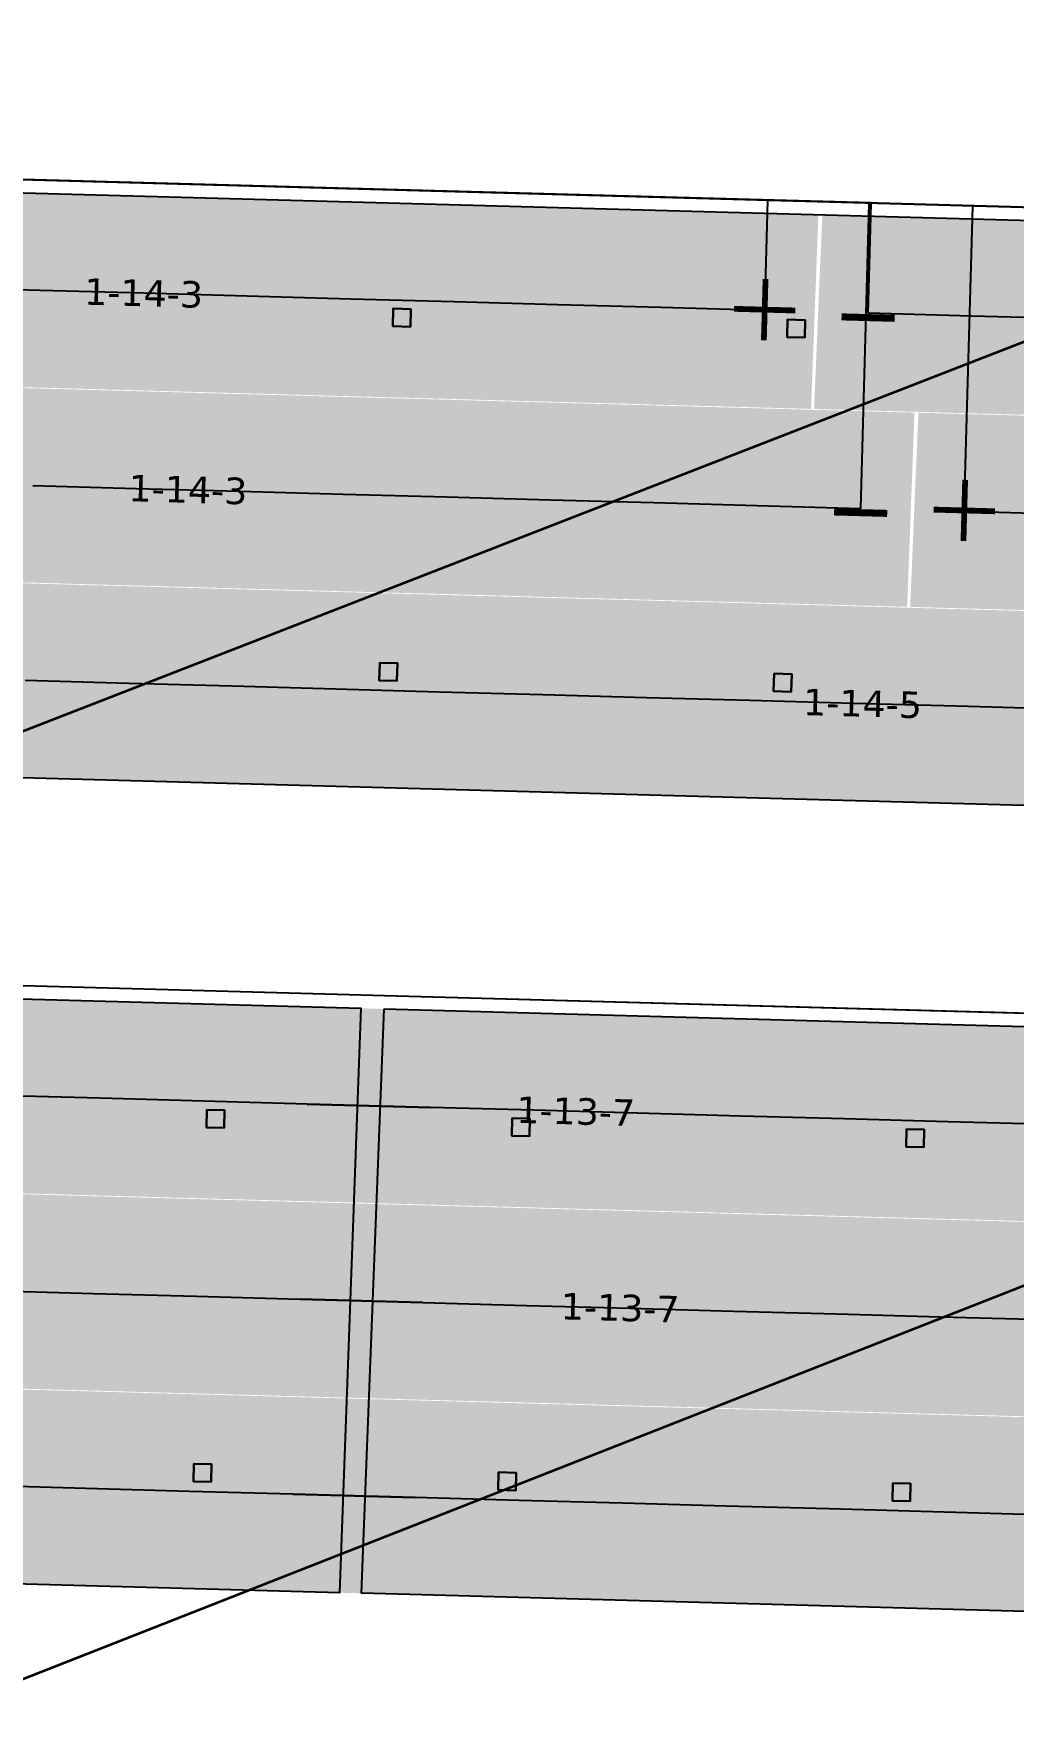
# Model space of a CAD drawing. Header units: metres. Extents: x 1477905 to 1478744, y 4202276 to 4202610.
# Drawn here: x 1478398.98 to 1478410.07, y 4202416.86 to 4202436.06 of the extents above; entities that cross this region are included whole.
import ezdxf

# ---------------------------------------------------------------- set-up
doc = ezdxf.new("R2010")
doc.units = ezdxf.units.M
doc.layers.add('Nouveau Terrain - CN - Courbes', color=22, linetype='Continuous', lineweight=0)
for name, color, linetype in [('PVcase DC Extensions', 170, 'Continuous'), ('PVcase Device Coloring', 7, 'Continuous'), ('PVcase Polarity Symbols', 7, 'Continuous'), ('PVcase Poles', 7, 'Continuous'), ('PVcase PV Modules (full frames)', 142, 'Continuous'), ('PVcase PV Modules (optimised)', 142, 'Continuous'), ('PVcase String Cables', 150, 'Continuous'), ('PVcase Stringing Numbers', 7, 'Continuous'), ('PVcase Strings', 92, 'Continuous')]:
    doc.layers.add(name, color=color, linetype=linetype)
doc.styles.get("Standard").update_dxf_attribs({"font": 'verdana.ttf'})
doc.styles.add('UBS-Style de texte', font='verdana.ttf')

# ---------------------------------------------------------------- blocks, each defined once
blk = doc.blocks.new('3P18@15DEG F FX ID1 PVBlock')
at = {"layer": 'PVcase PV Modules (optimised)', "color": 0}
blk.add_polyline3d([(0, 0, 1.773945735132677), (21.06698842950539, -0.5810537936249766, 1.773945735132684), (20.88445742833417, -7.198992669318528, 7.019385073192552e-15), (-0.1825310011712116, -6.617938875693552, 0)], close=True, dxfattribs=at)
blk = doc.blocks.new('3P18@15DEG F FX ID2 PVBlock')
at = {"layer": 'PVcase PV Modules (optimised)', "color": 0}
blk.add_polyline3d([(0, 0, 1.773945735132677), (21.06698842950539, -0.5810537936249747, 1.773945735132684), (20.88445742833418, -7.198992669318526, 7.019385073192552e-15), (-0.182531001171211, -6.617938875693552, 0)], close=True, dxfattribs=at)

msp = doc.modelspace()

# ---------------------------------------------------------------- hatches: boundary and pattern name
at = {"layer": 'PVcase Device Coloring', "true_color": 0x00ff40, "transparency": 33554582}
for points in [[(1478392.66974729, 4202434.431462942), (1478392.586167395, 4202432.232552364), (1478407.77889004, 4202431.81351814), (1478407.862469936, 4202434.012428718)], [(1478407.906592962, 4202434.01121175), (1478407.813534746, 4202431.812562597), (1478424.404282594, 4202431.354969095), (1478424.49734081, 4202433.553618249)], [(1478392.585800494, 4202432.222899552), (1478392.502220599, 4202430.023988975), (1478408.866610809, 4202429.5726387), (1478408.950190705, 4202431.771549277)], [(1478408.994313732, 4202431.770332309), (1478408.901255515, 4202429.571683156), (1478424.31081587, 4202429.146668278), (1478424.403874086, 4202431.345317431)], [(1478392.507021026, 4202430.014193641), (1478392.41396281, 4202427.815544488), (1478424.217349145, 4202426.938367459), (1478424.310407361, 4202429.137016612)]]:
    msp.add_hatch(color=100, dxfattribs=at).paths.add_polyline_path(points, flags=0)
at = {"layer": 'PVcase Device Coloring', "true_color": 0xb3ff80, "transparency": 33554582}
for points in [[(1478396.864888584, 4202425.187877475), (1478396.779912203, 4202422.989005414), (1478413.366704147, 4202422.531521022), (1478413.451680528, 4202424.730393084)], [(1478397.956031164, 4202422.946903657), (1478397.871054783, 4202420.748031596), (1478413.281354735, 4202420.322996319), (1478413.366331117, 4202422.521868381)], [(1478381.468725564, 4202421.190765344), (1478381.383749183, 4202418.991893282), (1478413.196005323, 4202418.114471615), (1478413.280981705, 4202420.313343677)]]:
    msp.add_hatch(color=71, dxfattribs=at).paths.add_polyline_path(points, flags=0)

# ---------------------------------------------------------------- linework, layer by layer
at = {"layer": 'Nouveau Terrain - CN - Courbes', "linetype": 'Continuous', "lineweight": 35}
for points in [[(1478335.787698883, 4202413.835795431, 72), (1478339.378703231, 4202414.281219653, 72), (1478344.267259569, 4202416.292585373, 72), (1478352.182320598, 4202419.870514831, 72), (1478354.271514721, 4202420.449429104, 72), (1478358.932510251, 4202419.865455401, 72), (1478365.670986464, 4202420.528554469, 72), (1478379.706885254, 4202422.117077467, 72), (1478383.736917019, 4202422.843507892, 72), (1478390.83319907, 4202425.045772747, 72), (1478411.239379214, 4202432.982509312, 72), (1478416.539623115, 4202435.645848259, 72), (1478424.110232939, 4202439.984298771, 72), (1478426.836636174, 4202442.338222411, 72), (1478431.574026125, 4202447.383417717, 72), (1478439.583303201, 4202456.8469184, 72), (1478440.210088637, 4202457.784432109, 72), (1478440.998648752, 4202460.821752833, 72), (1478440.90231827, 4202461.002091623, 72), (1478440.290370006, 4202461.118900652, 72)], [(1478337.457421011, 4202401.986716713, 71), (1478354.327840595, 4202409.69095444, 71), (1478355.155758695, 4202409.886721198, 71), (1478357.841897795, 4202409.550176228, 71), (1478384.956839326, 4202412.694050048, 71), (1478387.545978782, 4202413.252247488, 71), (1478392.146986342, 4202414.797012134, 71), (1478416.293278103, 4202424.288687192, 71), (1478419.272152424, 4202425.748479682, 71), (1478427.267564906, 4202430.367841862, 71), (1478429.694892853, 4202432.268024373, 71), (1478433.991772631, 4202436.458588599, 71), (1478451.509308918, 4202456.490636334, 71), (1478452.590462386, 4202460.28527189, 71), (1478451.696483754, 4202460.455915035, 71)]]:
    msp.add_polyline3d(points, dxfattribs=at)
at = {"layer": 'PVcase DC Extensions'}
for points in [[(1478402.07628866, 4202423.94353266, 73.45717037173597), (1478402.642755277, 4202423.927908803, 73.43818439021767), (1478402.904138841, 4202423.920699519, 73.42799667758463), (1478403.470440926, 4202423.905080202, 73.40460896380362)], [(1478403.385091514, 4202421.696555499, 72.81293497250047), (1478402.818789429, 4202421.712174817, 72.8363226865322), (1478402.562001312, 4202421.719257353, 72.84633849642529), (1478401.995534695, 4202421.734881208, 72.86532447765023)], [(1478401.91478073, 4202419.526229756, 72.27347858335553), (1478402.481247346, 4202419.5106059, 72.25449260188014), (1478402.733440017, 4202419.503650112, 72.24464869473721), (1478403.299742102, 4202419.488030795, 72.22126098095622)]]:
    msp.add_polyline3d(points, dxfattribs=at)
at = {"layer": 'PVcase Poles'}
for points in [[(1478403.043830221, 4202432.748801921, 71.28000507783527), (1478403.049344373, 4202432.948725892, 71.28000507783527), (1478403.049344373, 4202432.948725892, 74.24462490341182), (1478403.043830221, 4202432.748801921, 74.19099451679422), (1478403.043830221, 4202432.748801921, 71.28000507783527), (1478403.243754191, 4202432.743287768, 71.28000507783527), (1478403.243754191, 4202432.743287768, 74.18321289337959), (1478403.043830221, 4202432.748801921, 74.19099451679422), (1478403.243754191, 4202432.743287768, 74.18321289337959), (1478403.249268344, 4202432.94321174, 74.2368432799972), (1478403.249268344, 4202432.94321174, 71.28000507783527), (1478403.243754191, 4202432.743287768, 71.28000507783527), (1478403.249268344, 4202432.94321174, 71.28000507783527), (1478403.049344373, 4202432.948725892, 71.28000507783527), (1478403.249268344, 4202432.94321174, 71.28000507783527), (1478403.249268344, 4202432.94321174, 74.2368432799972), (1478403.049344373, 4202432.948725892, 74.24462490341182)], [(1478407.507753791, 4202432.625681346, 71.10709593287896), (1478407.513267943, 4202432.825605318, 71.10709593287896), (1478407.513267943, 4202432.825605318, 74.07087599326319), (1478407.507753791, 4202432.625681346, 74.01724560664559), (1478407.507753791, 4202432.625681346, 71.10709593287896), (1478407.707677762, 4202432.620167194, 71.10709593287896), (1478407.707677762, 4202432.620167194, 74.00946398323096), (1478407.507753791, 4202432.625681346, 74.01724560664559), (1478407.707677762, 4202432.620167194, 74.00946398323096), (1478407.713191914, 4202432.820091166, 74.06309436984857), (1478407.713191914, 4202432.820091166, 71.10709593287896), (1478407.707677762, 4202432.620167194, 71.10709593287896), (1478407.713191914, 4202432.820091166, 71.10709593287896), (1478407.513267943, 4202432.825605318, 71.10709593287896), (1478407.713191914, 4202432.820091166, 71.10709593287896), (1478407.713191914, 4202432.820091166, 74.06309436984857), (1478407.513267943, 4202432.825605318, 74.07087599326319)], [(1478402.891475124, 4202428.74047872, 70.912303220291), (1478402.896989276, 4202428.940402691, 70.912303220291), (1478402.896989276, 4202428.940402691, 73.17069326639458), (1478402.891475124, 4202428.74047872, 73.11706287977698), (1478402.891475124, 4202428.74047872, 70.912303220291), (1478403.091399094, 4202428.734964567, 70.912303220291), (1478403.091399094, 4202428.734964567, 73.10928125636237), (1478402.891475124, 4202428.74047872, 73.11706287977698), (1478403.091399094, 4202428.734964567, 73.10928125636237), (1478403.096913247, 4202428.934888539, 73.16291164297996), (1478403.096913247, 4202428.934888539, 70.912303220291), (1478403.091399094, 4202428.734964567, 70.912303220291), (1478403.096913247, 4202428.934888539, 70.912303220291), (1478402.896989276, 4202428.940402691, 70.912303220291), (1478403.096913247, 4202428.934888539, 70.912303220291), (1478403.096913247, 4202428.934888539, 73.16291164297996), (1478402.896989276, 4202428.940402691, 73.17069326639458)], [(1478407.355398694, 4202428.617358145, 70.7381179934484), (1478407.360912846, 4202428.817282117, 70.7381179934484), (1478407.360912846, 4202428.817282117, 72.99694435624595), (1478407.355398694, 4202428.617358145, 72.94331396962835), (1478407.355398694, 4202428.617358145, 70.7381179934484), (1478407.555322665, 4202428.611843993, 70.7381179934484), (1478407.555322665, 4202428.611843993, 72.93553234621373), (1478407.355398694, 4202428.617358145, 72.94331396962835), (1478407.555322665, 4202428.611843993, 72.93553234621373), (1478407.560836817, 4202428.811767965, 72.98916273283133), (1478407.560836817, 4202428.811767965, 70.7381179934484), (1478407.555322665, 4202428.611843993, 70.7381179934484), (1478407.560836817, 4202428.811767965, 70.7381179934484), (1478407.360912846, 4202428.817282117, 70.7381179934484), (1478407.560836817, 4202428.811767965, 70.7381179934484), (1478407.560836817, 4202428.811767965, 72.98916273283133), (1478407.360912846, 4202428.817282117, 72.99694435624595)], [(1478400.935385572, 4202423.67907721, 70.51100214377036), (1478400.940899724, 4202423.879001182, 70.51100214377036), (1478400.940899724, 4202423.879001182, 73.46944935828688), (1478400.935385572, 4202423.67907721, 73.41582945067086), (1478400.935385572, 4202423.67907721, 70.51100214377036), (1478401.135309543, 4202423.673563058, 70.51100214377036), (1478401.135309543, 4202423.673563058, 73.4091286978671), (1478400.935385572, 4202423.67907721, 73.41582945067086), (1478401.135309543, 4202423.673563058, 73.4091286978671), (1478401.140823695, 4202423.873487029, 73.46274860548313), (1478401.140823695, 4202423.873487029, 70.51100214377036), (1478401.135309543, 4202423.673563058, 70.51100214377036), (1478401.140823695, 4202423.873487029, 70.51100214377036), (1478400.940899724, 4202423.879001182, 70.51100214377036), (1478401.140823695, 4202423.873487029, 70.51100214377036), (1478401.140823695, 4202423.873487029, 73.46274860548313), (1478400.940899724, 4202423.879001182, 73.46944935828688)], [(1478404.391888355, 4202423.583742556, 70.37605139437807), (1478404.397402507, 4202423.783666528, 70.37605139437807), (1478404.397402507, 4202423.783666528, 73.34052306788467), (1478404.391888355, 4202423.583742556, 73.28688758173854), (1478404.391888355, 4202423.583742556, 70.37605139437807), (1478404.591812325, 4202423.578228404, 70.37605139437807), (1478404.591812325, 4202423.578228404, 73.27863092024539), (1478404.391888355, 4202423.583742556, 73.28688758173854), (1478404.591812325, 4202423.578228404, 73.27863092024539), (1478404.597326478, 4202423.778152375, 73.33226640639153), (1478404.597326478, 4202423.778152375, 70.37605139437807), (1478404.591812325, 4202423.578228404, 70.37605139437807), (1478404.597326478, 4202423.778152375, 70.37605139437807), (1478404.397402507, 4202423.783666528, 70.37605139437807), (1478404.597326478, 4202423.778152375, 70.37605139437807), (1478404.597326478, 4202423.778152375, 73.33226640639153), (1478404.397402507, 4202423.783666528, 73.34052306788467)], [(1478408.855387507, 4202423.460633688, 70.20114543279172), (1478408.860901659, 4202423.660557659, 70.20114543279172), (1478408.860901659, 4202423.660557659, 73.1561849852655), (1478408.855387507, 4202423.460633688, 73.10254949911936), (1478408.855387507, 4202423.460633688, 70.20114543279172), (1478409.055311477, 4202423.455119535, 70.20114543279172), (1478409.055311477, 4202423.455119535, 73.09429283762621), (1478408.855387507, 4202423.460633688, 73.10254949911936), (1478409.055311477, 4202423.455119535, 73.09429283762621), (1478409.06082563, 4202423.655043507, 73.14792832377235), (1478409.06082563, 4202423.655043507, 70.20114543279172), (1478409.055311477, 4202423.455119535, 70.20114543279172), (1478409.06082563, 4202423.655043507, 70.20114543279172), (1478408.860901659, 4202423.660557659, 70.20114543279172), (1478409.06082563, 4202423.655043507, 70.20114543279172), (1478409.06082563, 4202423.655043507, 73.14792832377235), (1478408.860901659, 4202423.660557659, 73.1561849852655)], [(1478400.788825145, 4202419.670594185, 70.1427720339361), (1478400.794339298, 4202419.870518156, 70.1427720339361), (1478400.794339298, 4202419.870518156, 72.39530784149977), (1478400.788825145, 4202419.670594185, 72.34168793388375), (1478400.788825145, 4202419.670594185, 70.1427720339361), (1478400.988749116, 4202419.665080032, 70.1427720339361), (1478400.988749116, 4202419.665080032, 72.33498718108), (1478400.788825145, 4202419.670594185, 72.34168793388375), (1478400.988749116, 4202419.665080032, 72.33498718108), (1478400.994263269, 4202419.865004004, 72.38860708869602), (1478400.994263269, 4202419.865004004, 70.1427720339361), (1478400.988749116, 4202419.665080032, 70.1427720339361), (1478400.994263269, 4202419.865004004, 70.1427720339361), (1478400.794339298, 4202419.870518156, 70.1427720339361), (1478400.994263269, 4202419.865004004, 70.1427720339361), (1478400.994263269, 4202419.865004004, 72.38860708869602), (1478400.794339298, 4202419.870518156, 72.39530784149977)], [(1478404.236987649, 4202419.575489567, 70.00772440094443), (1478404.242501802, 4202419.775413538, 70.00772440094443), (1478404.242501802, 4202419.775413538, 72.26669353755244), (1478404.236987649, 4202419.575489567, 72.21305805140629), (1478404.236987649, 4202419.575489567, 70.00772440094443), (1478404.43691162, 4202419.569975414, 70.00772440094443), (1478404.43691162, 4202419.569975414, 72.20480138991314), (1478404.236987649, 4202419.575489567, 72.21305805140629), (1478404.43691162, 4202419.569975414, 72.20480138991314), (1478404.442425772, 4202419.769899386, 72.25843687605929), (1478404.442425772, 4202419.769899386, 70.00772440094443), (1478404.43691162, 4202419.569975414, 70.00772440094443), (1478404.442425772, 4202419.769899386, 70.00772440094443), (1478404.242501802, 4202419.775413538, 70.00772440094443), (1478404.442425772, 4202419.769899386, 70.00772440094443), (1478404.442425772, 4202419.769899386, 72.25843687605929), (1478404.242501802, 4202419.775413538, 72.26669353755244)], [(1478408.700486801, 4202419.452380698, 69.83346598762338), (1478408.706000953, 4202419.65230467, 69.83346598762338), (1478408.706000953, 4202419.65230467, 72.08235545494904), (1478408.700486801, 4202419.452380698, 72.02871996880289), (1478408.700486801, 4202419.452380698, 69.83346598762338), (1478408.900410771, 4202419.446866546, 69.83346598762338), (1478408.900410771, 4202419.446866546, 72.02046330730974), (1478408.700486801, 4202419.452380698, 72.02871996880289), (1478408.900410771, 4202419.446866546, 72.02046330730974), (1478408.905924924, 4202419.646790517, 72.07409879345589), (1478408.905924924, 4202419.646790517, 69.83346598762338), (1478408.900410771, 4202419.446866546, 69.83346598762338), (1478408.905924924, 4202419.646790517, 69.83346598762338), (1478408.706000953, 4202419.65230467, 69.83346598762338), (1478408.905924924, 4202419.646790517, 69.83346598762338), (1478408.905924924, 4202419.646790517, 72.07409879345589), (1478408.706000953, 4202419.65230467, 72.08235545494904)]]:
    msp.add_polyline3d(points, dxfattribs=at)
at = {"layer": 'PVcase String Cables'}
for points in [[(1478407.254324055, 4202432.928594232, 74.10674942704266), (1478407.284657117, 4202434.028365517, 74.40176737182357), (1478407.288792732, 4202434.178308524, 74.40182817072858), (1478392.675444939, 4202434.58136286, 74.9706222405934), (1478392.399086598, 4202434.588985167, 74.98087034228669), (1478371.338314589, 4202435.169867496, 75.49281086919423), (1478371.060540808, 4202435.177528842, 75.49677146963937), (1478349.994391164, 4202435.758559492, 75.68483412742162), (1478349.745420294, 4202435.765426419, 75.69530974273171), (1478339.660408163, 4202436.043583617, 76.0200912943735)], [(1478408.342044824, 4202430.687714791, 73.46941446045201), (1478408.433310324, 4202433.99668423, 74.35705844257564), (1478408.437445939, 4202434.146627238, 74.35711924148201), (1478392.675444939, 4202434.58136286, 74.9706222405934), (1478392.399086598, 4202434.588985168, 74.98087034228746), (1478371.338314589, 4202435.169867496, 75.49281086919423), (1478371.060540808, 4202435.177528842, 75.49677146963937), (1478349.994391164, 4202435.758559492, 75.68483412742162), (1478349.745420294, 4202435.765426419, 75.69530974273171), (1478339.660408163, 4202436.043583617, 76.0200912943735)], [(1478439.353483665, 4202432.043259409, 72.31180434255322), (1478439.383816727, 4202433.143030693, 72.60770741037472), (1478439.387952343, 4202433.292973717, 72.60800902226141), (1478435.347755606, 4202433.404407375, 72.95878892239764), (1478435.040720615, 4202433.412875784, 72.9812509305466), (1478414.005574829, 4202433.993051307, 74.1395527693767), (1478413.72650541, 4202434.000748389, 74.15125363802557), (1478392.675444939, 4202434.581362861, 74.97062224059476), (1478392.399086598, 4202434.588985168, 74.9808703422818), (1478371.338314589, 4202435.169867496, 75.49281086919423), (1478371.060540808, 4202435.177528843, 75.49677146963754), (1478349.994391164, 4202435.758559492, 75.68483412742162), (1478349.745420294, 4202435.765426419, 75.69530974273171), (1478339.660408163, 4202436.043583617, 76.0200912943735)], [(1478440.409531153, 4202429.803253557, 71.62042131957618), (1478440.500796654, 4202433.112222995, 72.51072844312837), (1478440.504932269, 4202433.262166019, 72.51103005501508), (1478435.347755606, 4202433.404407375, 72.95878892241785), (1478435.040720615, 4202433.412875783, 72.98125093054442), (1478414.005574829, 4202433.993051307, 74.1395527693767), (1478413.72650541, 4202434.000748389, 74.15125363802557), (1478392.675444939, 4202434.581362861, 74.97062224059476), (1478392.399086598, 4202434.588985168, 74.9808703422818), (1478371.338314589, 4202435.169867496, 75.49281086919423), (1478371.060540808, 4202435.177528842, 75.4967714696373), (1478349.994391164, 4202435.758559492, 75.68483412742162), (1478349.745420294, 4202435.765426419, 75.69530974273171), (1478339.660408163, 4202436.043583617, 76.0200912943735)], [(1478441.577693954, 4202429.771034171, 71.51899852825721), (1478441.668959454, 4202433.080003609, 72.40930565182961), (1478441.67309507, 4202433.229946634, 72.40960726372042), (1478435.347755606, 4202433.404407375, 72.95878892239764), (1478435.040720615, 4202433.412875784, 72.9812509305466), (1478414.005574829, 4202433.993051307, 74.1395527693767), (1478413.72650541, 4202434.00074839, 74.15125363802694), (1478392.675444939, 4202434.581362861, 74.97062224059476), (1478392.399086598, 4202434.588985168, 74.9808703422818), (1478371.338314589, 4202435.169867496, 75.49281086919423), (1478371.060540808, 4202435.177528843, 75.49677146963754), (1478349.994391164, 4202435.758559492, 75.68483412742162), (1478349.745420294, 4202435.765426419, 75.69530974273171), (1478339.660408163, 4202436.043583617, 76.0200912943735)], [(1478440.521646466, 4202432.011040024, 72.21038155123425), (1478440.551979528, 4202433.110811307, 72.50628461905575), (1478440.556115143, 4202433.260754331, 72.50658623094245), (1478435.347755606, 4202433.404407375, 72.95878892241785), (1478435.040720615, 4202433.412875783, 72.98125093054442), (1478414.005574829, 4202433.993051307, 74.1395527693767), (1478413.72650541, 4202434.000748389, 74.15125363802557), (1478392.675444939, 4202434.581362861, 74.97062224059476), (1478392.399086598, 4202434.588985168, 74.9808703422818), (1478371.338314589, 4202435.169867496, 75.49281086919423), (1478371.060540808, 4202435.177528842, 75.4967714696373), (1478349.994391164, 4202435.758559492, 75.68483412742162), (1478349.745420294, 4202435.765426419, 75.69530974273171), (1478339.660408163, 4202436.043583617, 76.0200912943735)], [(1478471.105472927, 4202431.167499976, 69.51253268815657), (1478471.13580599, 4202432.267271261, 69.80850958866061), (1478471.139941606, 4202432.4172143, 69.80883125548007), (1478456.590860719, 4202432.818496075, 71.11350164944335), (1478456.335846844, 4202432.825529675, 71.13655079202223), (1478435.347755606, 4202433.404407375, 72.95878892239764), (1478435.040720615, 4202433.412875784, 72.9812509305466), (1478414.005574829, 4202433.993051308, 74.13955276937888), (1478413.72650541, 4202434.00074839, 74.15125363802694), (1478392.675444939, 4202434.581362861, 74.97062224059476), (1478392.399086598, 4202434.588985168, 74.9808703422818), (1478371.338314589, 4202435.169867496, 75.49281086919423), (1478371.060540808, 4202435.177528843, 75.49677146963754), (1478349.994391164, 4202435.758559492, 75.68483412742162), (1478349.745420294, 4202435.765426419, 75.69530974273171), (1478339.660408163, 4202436.043583617, 76.0200912943735)], [(1478472.159561353, 4202428.927548157, 68.81799223616373), (1478472.250826854, 4202432.236517596, 69.70852150547911), (1478472.254962469, 4202432.386460635, 69.708843172299), (1478456.590860719, 4202432.818496074, 71.11350164943906), (1478456.335846844, 4202432.825529674, 71.13655079201813), (1478435.347755606, 4202433.404407375, 72.95878892239764), (1478435.040720615, 4202433.412875784, 72.9812509305466), (1478414.005574829, 4202433.993051307, 74.1395527693767), (1478413.72650541, 4202434.00074839, 74.15125363802694), (1478392.675444939, 4202434.581362861, 74.97062224059476), (1478392.399086598, 4202434.588985168, 74.9808703422818), (1478371.338314589, 4202435.169867496, 75.49281086919423), (1478371.060540808, 4202435.177528843, 75.49677146963754), (1478349.994391164, 4202435.758559492, 75.68483412742162), (1478349.745420294, 4202435.765426419, 75.69530974273171), (1478339.660408163, 4202436.043583617, 76.0200912943735)], [(1478503.128136204, 4202430.284275019, 67.40841836694196), (1478503.158469266, 4202431.384046304, 67.70355591983987), (1478503.162604882, 4202431.533989356, 67.70364930231757), (1478499.099031662, 4202431.646067767, 67.89970803800979), (1478498.849660655, 4202431.65294573, 67.91239470140185), (1478477.822503746, 4202432.232900911, 69.20775154736258), (1478477.573716408, 4202432.239762777, 69.2318906520581), (1478456.590860719, 4202432.818496075, 71.11350164944335), (1478456.335846844, 4202432.825529675, 71.13655079202223), (1478435.347755606, 4202433.404407376, 72.95878892240175), (1478435.040720615, 4202433.412875784, 72.9812509305466), (1478414.005574829, 4202433.993051308, 74.13955276937888), (1478413.72650541, 4202434.00074839, 74.15125363802694), (1478392.675444939, 4202434.581362861, 74.97062224059476), (1478392.399086598, 4202434.588985168, 74.9808703422818), (1478371.338314589, 4202435.169867496, 75.49281086919423), (1478371.060540808, 4202435.177528843, 75.49677146963754), (1478349.994391164, 4202435.758559492, 75.68483412742162), (1478349.745420294, 4202435.765426419, 75.69530974273171), (1478339.660408163, 4202436.043583617, 76.0200912943735)], [(1478504.20988004, 4202428.043560429, 66.7604203714471), (1478504.30114554, 4202431.352529868, 67.64842422825078), (1478504.305281156, 4202431.50247292, 67.64851761072848), (1478499.099031662, 4202431.646067766, 67.89970803800797), (1478498.849660655, 4202431.65294573, 67.91239470140185), (1478477.822503746, 4202432.232900911, 69.20775154736258), (1478477.573716408, 4202432.239762776, 69.2318906520538), (1478456.590860719, 4202432.818496075, 71.11350164944335), (1478456.335846844, 4202432.825529674, 71.13655079201813), (1478435.347755606, 4202433.404407375, 72.95878892239764), (1478435.040720615, 4202433.412875784, 72.9812509305466), (1478414.005574829, 4202433.993051307, 74.1395527693767), (1478413.72650541, 4202434.00074839, 74.15125363802694), (1478392.675444939, 4202434.581362861, 74.97062224059476), (1478392.399086598, 4202434.588985168, 74.9808703422818), (1478371.338314589, 4202435.169867496, 75.49281086919423), (1478371.060540808, 4202435.177528843, 75.49677146963754), (1478349.994391164, 4202435.758559492, 75.68483412742162), (1478349.745420294, 4202435.765426419, 75.69530974273171), (1478339.660408163, 4202436.043583617, 76.0200912943735)], [(1478505.381072772, 4202428.011257474, 66.70391282185143), (1478505.472338272, 4202431.320226913, 67.59191667841536), (1478505.476473888, 4202431.470169966, 67.59201006088365), (1478499.099031662, 4202431.646067767, 67.89970803800979), (1478498.849660655, 4202431.65294573, 67.91239470140185), (1478477.822503746, 4202432.232900911, 69.20775154736258), (1478477.573716408, 4202432.239762776, 69.2318906520538), (1478456.590860719, 4202432.818496075, 71.11350164944335), (1478456.335846844, 4202432.825529675, 71.13655079202223), (1478435.347755606, 4202433.404407376, 72.95878892240175), (1478435.040720615, 4202433.412875784, 72.9812509305466), (1478414.005574829, 4202433.993051308, 74.13955276937888), (1478413.72650541, 4202434.00074839, 74.15125363802694), (1478392.675444939, 4202434.581362861, 74.97062224059476), (1478392.399086598, 4202434.588985168, 74.9808703422818), (1478371.338314589, 4202435.169867496, 75.49281086919423), (1478371.060540808, 4202435.177528843, 75.49677146963754), (1478349.994391164, 4202435.758559492, 75.68483412742162), (1478349.745420294, 4202435.765426419, 75.69530974273171), (1478339.660408163, 4202436.043583617, 76.0200912943735)], [(1478504.299328936, 4202430.251972063, 67.35191081709532), (1478504.329661999, 4202431.351743349, 67.64704836997078), (1478504.333797615, 4202431.501686401, 67.64714175244835), (1478499.099031662, 4202431.646067766, 67.89970803800797), (1478498.849660655, 4202431.65294573, 67.91239470140185), (1478477.822503746, 4202432.232900911, 69.20775154736258), (1478477.573716408, 4202432.239762776, 69.2318906520538), (1478456.590860719, 4202432.818496074, 71.11350164943906), (1478456.335846844, 4202432.825529674, 71.13655079201813), (1478435.347755606, 4202433.404407375, 72.95878892239764), (1478435.040720615, 4202433.412875784, 72.9812509305466), (1478414.005574829, 4202433.993051307, 74.1395527693767), (1478413.72650541, 4202434.00074839, 74.15125363802694), (1478392.675444939, 4202434.581362861, 74.97062224059476), (1478392.399086598, 4202434.588985168, 74.9808703422818), (1478371.338314589, 4202435.169867496, 75.49281086919423), (1478371.060540808, 4202435.177528843, 75.49677146963754), (1478349.994391164, 4202435.758559492, 75.68483412742162), (1478349.745420294, 4202435.765426419, 75.69530974273171), (1478339.660408163, 4202436.043583617, 76.0200912943735)], [(1478409.513712389, 4202430.65539874, 73.42380974534179), (1478409.604977889, 4202433.964368179, 74.3114537274654), (1478409.609113504, 4202434.114311188, 74.31151452637317), (1478392.675444939, 4202434.581362861, 74.97062224059476), (1478392.399086598, 4202434.588985168, 74.9808703422818), (1478371.338314589, 4202435.169867496, 75.49281086919423), (1478371.060540808, 4202435.177528842, 75.4967714696373), (1478349.994391164, 4202435.758559492, 75.68483412742162), (1478349.745420294, 4202435.765426419, 75.69530974273171), (1478339.660408163, 4202436.043583617, 76.0200912943735)], [(1478408.42599162, 4202432.89627818, 74.06114471198299), (1478408.456324682, 4202433.996049466, 74.35616265672239), (1478408.460460297, 4202434.145992474, 74.35622345562878), (1478392.675444939, 4202434.581362861, 74.97062224059476), (1478392.399086598, 4202434.588985168, 74.9808703422818), (1478371.338314589, 4202435.169867496, 75.49281086919423), (1478371.060540808, 4202435.177528842, 75.4967714696373), (1478349.994391164, 4202435.758559492, 75.68483412742162), (1478349.745420294, 4202435.765426419, 75.69530974273171), (1478339.660408163, 4202436.043583617, 76.0200912943735)], [(1478473.327432751, 4202428.895336809, 68.7132648483956), (1478473.418698252, 4202432.204306247, 69.60379411758346), (1478473.422833868, 4202432.354249287, 69.6041157844115), (1478456.590860719, 4202432.818496075, 71.11350164944335), (1478456.335846844, 4202432.825529675, 71.13655079202223), (1478435.347755606, 4202433.404407376, 72.95878892240175), (1478435.040720615, 4202433.412875784, 72.9812509305466), (1478414.005574829, 4202433.993051308, 74.13955276937888), (1478413.72650541, 4202434.00074839, 74.15125363802694), (1478392.675444939, 4202434.581362861, 74.97062224059476), (1478392.399086598, 4202434.588985168, 74.9808703422818), (1478371.338314589, 4202435.169867496, 75.49281086919423), (1478371.060540808, 4202435.177528843, 75.49677146963754), (1478349.994391164, 4202435.758559492, 75.68483412742162), (1478349.745420294, 4202435.765426419, 75.69530974273171), (1478339.660408163, 4202436.043583617, 76.0200912943735)], [(1478472.273344326, 4202431.135288628, 69.40780530026322), (1478472.303677388, 4202432.235059912, 69.70378220076726), (1478472.307813004, 4202432.385002952, 69.70410386759103), (1478456.590860719, 4202432.818496075, 71.11350164944335), (1478456.335846844, 4202432.825529675, 71.13655079202223), (1478435.347755606, 4202433.404407376, 72.95878892240175), (1478435.040720615, 4202433.412875784, 72.9812509305466), (1478414.005574829, 4202433.993051308, 74.13955276937888), (1478413.72650541, 4202434.00074839, 74.15125363802694), (1478392.675444939, 4202434.581362861, 74.97062224059476), (1478392.399086598, 4202434.588985168, 74.9808703422818), (1478371.338314589, 4202435.169867496, 75.49281086919423), (1478371.060540808, 4202435.177528843, 75.49677146963754), (1478349.994391164, 4202435.758559492, 75.68483412742162), (1478349.745420294, 4202435.765426419, 75.69530974273171), (1478339.660408163, 4202436.043583617, 76.0200912943735)], [(1478455.483532248, 4202427.176615076, 69.7119648011264), (1478455.635730186, 4202432.694782667, 71.19667598013304), (1478455.639865802, 4202432.844725698, 71.19697759203197), (1478435.347755606, 4202433.404407375, 72.95878892239764), (1478435.040720615, 4202433.412875783, 72.98125093054442), (1478414.005574829, 4202433.993051307, 74.1395527693767), (1478413.72650541, 4202434.000748389, 74.15125363802557), (1478392.675444939, 4202434.581362861, 74.97062224059476), (1478392.399086598, 4202434.588985168, 74.9808703422818), (1478371.338314589, 4202435.169867496, 75.49281086919423), (1478371.060540808, 4202435.177528843, 75.49677146963754), (1478349.994391164, 4202435.758559492, 75.68483412742162), (1478349.745420294, 4202435.765426419, 75.69530974273171), (1478339.660408163, 4202436.043583617, 76.0200912943735)], [(1478424.868732267, 4202428.021009409, 72.05125214390529), (1478425.020930206, 4202433.539177001, 73.5326421000467), (1478425.025065821, 4202433.689120019, 73.53276369319222), (1478414.005574829, 4202433.993051307, 74.1395527693767), (1478413.72650541, 4202434.000748389, 74.15125363802557), (1478392.675444939, 4202434.581362861, 74.97062224059476), (1478392.399086598, 4202434.588985168, 74.9808703422818), (1478371.338314589, 4202435.169867496, 75.49281086919423), (1478371.060540808, 4202435.177528843, 75.49677146963754), (1478349.994391164, 4202435.758559492, 75.68483412742162), (1478349.745420294, 4202435.765426419, 75.69530974273171), (1478339.660408163, 4202436.043583617, 76.0200912943735)], [(1478519.345936662, 4202425.415210378, 65.43433177781404), (1478519.4981346, 4202430.933377972, 66.91520193849198), (1478519.502270217, 4202431.083321031, 66.91529532097287), (1478499.099031662, 4202431.646067767, 67.89970803800979), (1478498.849660655, 4202431.65294573, 67.91239470140185), (1478477.822503746, 4202432.232900911, 69.20775154736258), (1478477.573716408, 4202432.239762776, 69.2318906520538), (1478456.590860719, 4202432.818496075, 71.11350164944335), (1478456.335846844, 4202432.825529675, 71.13655079202223), (1478435.347755606, 4202433.404407375, 72.95878892239764), (1478435.040720615, 4202433.412875784, 72.9812509305466), (1478414.005574829, 4202433.993051308, 74.13955276937888), (1478413.72650541, 4202434.00074839, 74.15125363802694), (1478392.675444939, 4202434.581362861, 74.97062224059476), (1478392.399086598, 4202434.588985168, 74.9808703422818), (1478371.338314589, 4202435.169867496, 75.49281086919423), (1478371.060540808, 4202435.177528843, 75.49677146963754), (1478349.994391164, 4202435.758559492, 75.68483412742162), (1478349.745420294, 4202435.765426419, 75.69530974273171), (1478339.660408163, 4202436.043583617, 76.0200912943735)], [(1478488.671567579, 4202426.261247706, 67.04767020350816), (1478488.823765517, 4202431.779415296, 68.52962298573195), (1478488.827901133, 4202431.929358342, 68.52977511384454), (1478477.822503746, 4202432.232900911, 69.20775154736258), (1478477.573716408, 4202432.239762776, 69.2318906520538), (1478456.590860719, 4202432.818496075, 71.11350164944335), (1478456.335846844, 4202432.825529675, 71.13655079202223), (1478435.347755606, 4202433.404407375, 72.95878892239764), (1478435.040720615, 4202433.412875784, 72.9812509305466), (1478414.005574829, 4202433.993051308, 74.13955276937888), (1478413.72650541, 4202434.00074839, 74.15125363802694), (1478392.675444939, 4202434.581362861, 74.97062224059476), (1478392.399086598, 4202434.588985168, 74.9808703422818), (1478371.338314589, 4202435.169867496, 75.49281086919423), (1478371.060540808, 4202435.177528843, 75.49677146963754), (1478349.994391164, 4202435.758559492, 75.68483412742162), (1478349.745420294, 4202435.765426419, 75.69530974273171), (1478339.660408163, 4202436.043583617, 76.0200912943735)], [(1478423.697950487, 4202428.053301029, 72.11572132784727), (1478423.850148426, 4202433.571468622, 73.59711128423994), (1478423.854284041, 4202433.721411639, 73.59723287738346), (1478414.005574829, 4202433.993051307, 74.1395527693767), (1478413.72650541, 4202434.000748389, 74.15125363802557), (1478392.675444939, 4202434.581362861, 74.97062224059476), (1478392.399086598, 4202434.588985168, 74.9808703422818), (1478371.338314589, 4202435.169867496, 75.49281086919423), (1478371.060540808, 4202435.177528843, 75.49677146963754), (1478349.994391164, 4202435.758559492, 75.68483412742162), (1478349.745420294, 4202435.765426419, 75.69530974273171), (1478339.660408163, 4202436.043583617, 76.0200912943735)], [(1478487.501230447, 4202426.293527062, 67.11976764478585), (1478487.653428385, 4202431.811694654, 68.60172042727548), (1478487.657564001, 4202431.961637698, 68.60187255538574), (1478477.822503746, 4202432.232900912, 69.20775154736509), (1478477.573716408, 4202432.239762777, 69.2318906520581), (1478456.590860719, 4202432.818496075, 71.11350164944335), (1478456.335846844, 4202432.825529675, 71.13655079202223), (1478435.347755606, 4202433.404407376, 72.95878892240175), (1478435.040720615, 4202433.412875784, 72.9812509305466), (1478414.005574829, 4202433.993051308, 74.13955276937888), (1478413.72650541, 4202434.00074839, 74.15125363802694), (1478392.675444939, 4202434.581362861, 74.97062224059476), (1478392.399086598, 4202434.588985168, 74.9808703422818), (1478371.338314589, 4202435.169867496, 75.49281086919423), (1478371.060540808, 4202435.177528843, 75.49677146963754), (1478349.994391164, 4202435.758559492, 75.68483412742162), (1478349.745420294, 4202435.765426419, 75.69530974273171), (1478339.660408163, 4202436.043583617, 76.0200912943735)], [(1478456.863450201, 4202427.138555218, 69.5896352150162), (1478457.015648139, 4202432.656722809, 71.0747168528671), (1478457.019783755, 4202432.806665841, 71.07503851967732), (1478456.590860719, 4202432.818496074, 71.11350164943906), (1478456.335846843, 4202432.825529673, 71.13655079203423), (1478435.347755606, 4202433.404407375, 72.95878892241375), (1478435.040720615, 4202433.412875783, 72.98125093054442), (1478414.005574829, 4202433.993051307, 74.1395527693767), (1478413.72650541, 4202434.000748389, 74.15125363802557), (1478392.675444939, 4202434.58136286, 74.9706222405934), (1478392.399086598, 4202434.588985168, 74.98087034228746), (1478371.338314589, 4202435.169867496, 75.49281086919423), (1478371.060540808, 4202435.177528842, 75.4967714696373), (1478349.994391164, 4202435.758559492, 75.68483412742162), (1478349.745420294, 4202435.765426419, 75.69530974273171), (1478339.660408163, 4202436.043583617, 76.0200912943735)], [(1478339.660408163, 4202436.043583617, 76.0200912943735), (1478349.745420294, 4202435.765426419, 75.69530974273171), (1478349.994391164, 4202435.758559492, 75.68483412742162), (1478371.060540808, 4202435.177528843, 75.49677146963754), (1478371.338314589, 4202435.169867496, 75.49281086919423), (1478392.399086598, 4202434.588985168, 74.9808703422818), (1478392.675444939, 4202434.581362861, 74.97062224059476), (1478413.72650541, 4202434.00074839, 74.15125363802694), (1478414.005574829, 4202433.993051308, 74.13955276937888), (1478435.040720615, 4202433.412875784, 72.9812509305466), (1478435.347755606, 4202433.404407376, 72.95878892240175), (1478456.335846844, 4202432.825529675, 71.13655079202223), (1478456.590860719, 4202432.818496075, 71.11350164944335), (1478457.953405293, 4202432.780915398, 70.99131719120633), (1478457.953405293, 4202432.780915398, 67.89605322179095), (1478457.890513572, 4202430.50068047, 67.73212957208149), (1478457.827621851, 4202428.220445542, 67.56652980284153), (1478457.76473013, 4202425.940210612, 67.4035491288363), (1478457.70183841, 4202423.659975684, 67.24089141096175), (1478457.795126071, 4202423.657402694, 67.23245190847813), (1478457.795126071, 4202423.657402694, 70.33546205716722), (1478472.335994561, 4202423.256347399, 68.9596465500219), (1478472.331858946, 4202423.106404414, 68.95928860253052), (1478472.301525884, 4202422.006633131, 68.66317808742124)], [(1478339.660408163, 4202436.043583617, 76.0200912943735), (1478349.745420294, 4202435.765426419, 75.69530974273171), (1478349.994391164, 4202435.758559492, 75.68483412742162), (1478371.060540808, 4202435.177528843, 75.49677146963754), (1478371.338314589, 4202435.169867496, 75.49281086919423), (1478392.399086598, 4202434.588985168, 74.9808703422818), (1478392.675444939, 4202434.581362861, 74.97062224059476), (1478413.72650541, 4202434.00074839, 74.15125363802694), (1478414.005574829, 4202433.993051308, 74.13955276937888), (1478435.040720615, 4202433.412875784, 72.9812509305466), (1478435.347755606, 4202433.404407376, 72.95878892240175), (1478456.335846844, 4202432.825529675, 71.13655079202223), (1478456.590860719, 4202432.818496075, 71.11350164944335), (1478457.953405293, 4202432.780915398, 70.99131719120633), (1478457.953405293, 4202432.780915398, 67.89605322179095), (1478457.890513572, 4202430.50068047, 67.73212957208149), (1478457.827621851, 4202428.220445542, 67.56652980284153), (1478457.76473013, 4202425.940210613, 67.40354912890533), (1478457.70183841, 4202423.659975685, 67.24089141103045), (1478457.795126072, 4202423.657402695, 67.23245190852623), (1478457.795126072, 4202423.657402695, 70.33546205714987), (1478473.447600131, 4202423.225687933, 68.8544696012095), (1478473.443464516, 4202423.075744947, 68.85411165373547), (1478473.352199016, 4202419.76677551, 67.96318036724146)], [(1478339.660408163, 4202436.043583617, 76.0200912943735), (1478349.745420294, 4202435.765426419, 75.69530974273171), (1478349.994391164, 4202435.758559492, 75.68483412742162), (1478371.060540808, 4202435.177528843, 75.49677146963754), (1478371.338314589, 4202435.169867496, 75.49281086919423), (1478392.399086598, 4202434.588985168, 74.9808703422818), (1478392.675444939, 4202434.581362861, 74.97062224059476), (1478413.72650541, 4202434.00074839, 74.15125363802694), (1478414.005574829, 4202433.993051308, 74.13955276937888), (1478435.040720615, 4202433.412875784, 72.9812509305466), (1478435.347755606, 4202433.404407376, 72.95878892240175), (1478456.335846844, 4202432.825529675, 71.13655079202223), (1478456.590860719, 4202432.818496075, 71.11350164944335), (1478457.953405293, 4202432.780915398, 70.99131719120633), (1478457.953405293, 4202432.780915398, 67.89605322179095), (1478457.890513572, 4202430.50068047, 67.73212957208149), (1478457.827621851, 4202428.220445542, 67.56652980284153), (1478457.76473013, 4202425.940210612, 67.4035491288363), (1478457.70183841, 4202423.659975684, 67.24089141096175), (1478457.795126071, 4202423.657402694, 67.23245190847813), (1478457.795126071, 4202423.657402694, 70.33546205716722), (1478478.7685136, 4202423.07893052, 68.35101994359718)], [(1478339.660408163, 4202436.043583617, 76.0200912943735), (1478349.745420294, 4202435.765426419, 75.69530974273171), (1478349.994391164, 4202435.758559492, 75.68483412742162), (1478371.060540808, 4202435.177528843, 75.49677146963754), (1478371.338314589, 4202435.169867496, 75.49281086919423), (1478392.399086598, 4202434.588985168, 74.9808703422818), (1478392.675444939, 4202434.581362861, 74.97062224059476), (1478413.72650541, 4202434.00074839, 74.15125363802694), (1478414.005574829, 4202433.993051308, 74.13955276937888), (1478435.040720615, 4202433.412875784, 72.9812509305466), (1478435.347755606, 4202433.404407376, 72.95878892240175), (1478456.335846844, 4202432.825529675, 71.13655079202223), (1478456.590860719, 4202432.818496075, 71.11350164944335), (1478457.953405293, 4202432.780915398, 70.99131719120633), (1478457.953405293, 4202432.780915398, 67.89605322179095), (1478457.890513572, 4202430.500680469, 67.7321295720302), (1478457.827621851, 4202428.220445541, 67.56652980279337), (1478457.76473013, 4202425.940210612, 67.4035491288363), (1478457.701838409, 4202423.659975683, 67.24089141091365), (1478457.795126071, 4202423.657402693, 67.23245190840943), (1478457.795126071, 4202423.657402693, 70.33546205716257), (1478478.7685136, 4202423.078930515, 68.35101994359128)], [(1478339.660408163, 4202436.043583617, 76.0200912943735), (1478349.745420294, 4202435.765426419, 75.69530974273171), (1478349.994391164, 4202435.758559492, 75.68483412742162), (1478371.060540808, 4202435.177528843, 75.49677146963754), (1478371.338314589, 4202435.169867496, 75.49281086919423), (1478392.399086598, 4202434.588985168, 74.9808703422818), (1478392.675444939, 4202434.581362861, 74.97062224059476), (1478413.72650541, 4202434.00074839, 74.15125363802694), (1478414.005574829, 4202433.993051308, 74.13955276937888), (1478435.040720615, 4202433.412875784, 72.9812509305466), (1478435.347755606, 4202433.404407376, 72.95878892240175), (1478456.335846844, 4202432.825529675, 71.13655079202223), (1478456.590860719, 4202432.818496075, 71.11350164944335), (1478457.953405293, 4202432.780915398, 70.99131719120633), (1478457.953405293, 4202432.780915398, 67.89605322179095), (1478457.890513572, 4202430.50068047, 67.73212957208149), (1478457.827621851, 4202428.220445542, 67.56652980284153), (1478457.76473013, 4202425.940210612, 67.4035491288363), (1478457.70183841, 4202423.659975684, 67.24089141096175), (1478457.795126071, 4202423.657402694, 67.23245190847813), (1478457.795126071, 4202423.657402694, 70.33546205716722), (1478474.614944547, 4202423.19349112, 68.74401880172103), (1478474.610808932, 4202423.043548133, 68.74366085424283), (1478474.519543432, 4202419.734578696, 67.85272956774882)], [(1478339.660408163, 4202436.043583617, 76.0200912943735), (1478349.745420294, 4202435.765426419, 75.69530974273171), (1478349.994391164, 4202435.758559492, 75.68483412742162), (1478371.060540808, 4202435.177528843, 75.49677146963754), (1478371.338314589, 4202435.169867496, 75.49281086919423), (1478392.399086598, 4202434.588985168, 74.9808703422818), (1478392.675444939, 4202434.581362861, 74.97062224059476), (1478413.72650541, 4202434.00074839, 74.15125363802694), (1478414.005574829, 4202433.993051308, 74.13955276937888), (1478435.040720615, 4202433.412875784, 72.9812509305466), (1478435.347755606, 4202433.404407376, 72.95878892240175), (1478456.335846844, 4202432.825529675, 71.13655079202223), (1478456.590860719, 4202432.818496075, 71.11350164944335), (1478457.953405293, 4202432.780915398, 70.99131719120633), (1478457.953405293, 4202432.780915398, 67.89605322179095), (1478457.890513572, 4202430.50068047, 67.73212957210136), (1478457.827621851, 4202428.220445542, 67.56652980286215), (1478457.76473013, 4202425.940210612, 67.4035491288363), (1478457.701838409, 4202423.659975684, 67.24089141098234), (1478457.795126071, 4202423.657402694, 67.23245190847813), (1478457.795126071, 4202423.657402694, 70.33546205716722), (1478473.503338977, 4202423.224150586, 68.84919575051143), (1478473.499203363, 4202423.0742076, 68.84883780303788), (1478473.4688703, 4202421.974436318, 68.55272728818159)], [(1478339.660408163, 4202436.043583617, 76.0200912943735), (1478349.745420294, 4202435.765426419, 75.69530974273171), (1478349.994391164, 4202435.758559492, 75.68483412742162), (1478371.060540808, 4202435.177528843, 75.49677146963754), (1478371.338314589, 4202435.169867496, 75.49281086919423), (1478392.399086598, 4202434.588985168, 74.9808703422818), (1478392.675444939, 4202434.581362861, 74.97062224059476), (1478413.72650541, 4202434.00074839, 74.15125363802694), (1478414.005574829, 4202433.993051308, 74.13955276937888), (1478435.040720615, 4202433.412875784, 72.9812509305466), (1478435.347755606, 4202433.404407376, 72.95878892240175), (1478456.335846844, 4202432.825529675, 71.13655079202223), (1478456.590860719, 4202432.818496075, 71.11350164944335), (1478457.953405293, 4202432.780915398, 70.99131719120633), (1478457.953405293, 4202432.780915398, 67.89605322179095), (1478457.890513572, 4202430.500680469, 67.7321295720302), (1478457.827621851, 4202428.220445541, 67.56652980279337), (1478457.76473013, 4202425.940210612, 67.40354912885682), (1478457.701838409, 4202423.659975683, 67.24089141093424), (1478457.795126071, 4202423.657402693, 67.23245190840943), (1478457.795126071, 4202423.657402693, 70.33546205716257), (1478478.7685136, 4202423.078930514, 68.35101994358662)], [(1478339.660408163, 4202436.043583617, 76.0200912943735), (1478349.745420294, 4202435.765426419, 75.69530974273171), (1478349.994391164, 4202435.758559492, 75.68483412742162), (1478371.060540808, 4202435.177528843, 75.49677146963754), (1478371.338314589, 4202435.169867496, 75.49281086919423), (1478392.399086598, 4202434.588985168, 74.9808703422818), (1478392.675444939, 4202434.581362861, 74.97062224059476), (1478413.72650541, 4202434.00074839, 74.15125363802694), (1478414.005574829, 4202433.993051308, 74.13955276937888), (1478435.040720615, 4202433.412875784, 72.9812509305466), (1478435.347755606, 4202433.404407376, 72.95878892240175), (1478456.335846844, 4202432.825529675, 71.13655079202223), (1478456.590860719, 4202432.818496075, 71.11350164944335), (1478457.953405293, 4202432.780915398, 70.99131719120633), (1478457.953405293, 4202432.780915398, 67.89605322179095), (1478457.890513572, 4202430.500680471, 67.73212957215264), (1478457.827621852, 4202428.220445544, 67.56652980302724), (1478457.764730131, 4202425.940210618, 67.40354912923002), (1478457.70183841, 4202423.659975691, 67.24089141142206), (1478457.795126071, 4202423.657402694, 67.23245190847813), (1478457.795126071, 4202423.657402694, 70.33546205716722), (1478458.216383873, 4202423.645783851, 70.29560384521322), (1478458.212248259, 4202423.495840873, 70.2952458977544), (1478458.060050321, 4202417.977673281, 68.80949383964469)], [(1478339.660408163, 4202436.043583617, 76.0200912943735), (1478349.745420294, 4202435.765426419, 75.69530974273171), (1478349.994391164, 4202435.758559492, 75.68483412742162), (1478371.060540808, 4202435.177528843, 75.49677146963754), (1478371.338314589, 4202435.169867496, 75.49281086919423), (1478392.399086598, 4202434.588985168, 74.9808703422818), (1478392.675444939, 4202434.581362861, 74.97062224059476), (1478413.72650541, 4202434.00074839, 74.15125363802694), (1478414.005574829, 4202433.993051308, 74.13955276937888), (1478435.040720615, 4202433.412875784, 72.9812509305466)], [(1478339.660408163, 4202436.043583617, 76.0200912943735), (1478349.745420294, 4202435.765426419, 75.69530974273171), (1478349.994391164, 4202435.758559492, 75.68483412742162), (1478371.060540808, 4202435.177528843, 75.49677146963754), (1478371.338314589, 4202435.169867496, 75.49281086919423), (1478392.399086598, 4202434.588985168, 74.9808703422818), (1478392.675444939, 4202434.581362861, 74.97062224059476), (1478413.72650541, 4202434.00074839, 74.15125363802694), (1478414.005574829, 4202433.993051308, 74.13955276937888), (1478435.040720615, 4202433.412875784, 72.9812509305466)], [(1478339.660408163, 4202436.043583617, 76.0200912943735), (1478349.745420294, 4202435.765426419, 75.69530974273171), (1478349.994391164, 4202435.758559492, 75.68483412742162), (1478371.060540808, 4202435.177528843, 75.49677146963754), (1478371.338314589, 4202435.169867496, 75.49281086919423), (1478392.399086598, 4202434.588985168, 74.9808703422818), (1478392.675444939, 4202434.581362861, 74.97062224059476), (1478413.72650541, 4202434.00074839, 74.15125363802694), (1478414.005574829, 4202433.993051308, 74.13955276937888), (1478435.040720615, 4202433.412875784, 72.9812509305466)], [(1478339.660408163, 4202436.043583617, 76.0200912943735), (1478349.745420294, 4202435.765426419, 75.69530974273171), (1478349.994391164, 4202435.758559492, 75.68483412742162), (1478371.060540808, 4202435.177528843, 75.49677146963754), (1478371.338314589, 4202435.169867496, 75.49281086919423), (1478392.399086598, 4202434.588985168, 74.9808703422818), (1478392.675444939, 4202434.581362861, 74.97062224059476), (1478413.72650541, 4202434.00074839, 74.15125363802694), (1478414.005574829, 4202433.993051308, 74.13955276937888), (1478435.040720615, 4202433.412875784, 72.9812509305466)], [(1478428.314795905, 4202423.219841932, 72.27510529031181), (1478428.345128967, 4202424.319613216, 72.57053715242593), (1478428.349264582, 4202424.469556235, 72.57071065428337), (1478424.295601496, 4202424.581361312, 72.83743435491039), (1478424.001478868, 4202424.589473581, 72.8532354451954), (1478402.952419878, 4202425.170032849, 73.72254067960351), (1478402.688436731, 4202425.177313833, 73.73281396820427), (1478381.633262227, 4202425.758041774, 74.43850983100188), (1478381.347603134, 4202425.765920607, 74.44440389046379), (1478360.282611759, 4202426.34691931, 74.73458296760042), (1478360.033173246, 4202426.353799135, 74.73748633568356), (1478339.39678923, 4202426.922976313, 75.2615842802292)], [(1478429.38503878, 4202420.979444554, 71.60721849398284), (1478429.47630428, 4202424.288413991, 72.49610786234908), (1478429.480439896, 4202424.43835701, 72.49628136419375), (1478424.295601496, 4202424.581361312, 72.83743435491039), (1478424.001478868, 4202424.589473581, 72.8532354451954), (1478402.952419878, 4202425.170032849, 73.72254067960351), (1478402.688436731, 4202425.177313833, 73.73281396820427), (1478381.633262227, 4202425.758041774, 74.43850983100188), (1478381.347603134, 4202425.765920607, 74.44440389046379), (1478360.282611759, 4202426.34691931, 74.73458296760042), (1478360.033173246, 4202426.353799135, 74.73748633568356), (1478339.39678923, 4202426.922976313, 75.2615842802292)], [(1478430.555064769, 4202420.947173779, 71.53023289958423), (1478430.646330269, 4202424.256143216, 72.41912226810608), (1478430.650465884, 4202424.406086236, 72.41929576995354), (1478424.295601496, 4202424.581361312, 72.83743435491039), (1478424.001478868, 4202424.589473581, 72.8532354451954), (1478402.952419878, 4202425.170032849, 73.72254067960351), (1478402.688436731, 4202425.177313833, 73.73281396820427), (1478381.633262227, 4202425.758041774, 74.43850983100188), (1478381.347603134, 4202425.765920607, 74.44440389046379), (1478360.282611759, 4202426.34691931, 74.73458296760042), (1478360.033173246, 4202426.353799135, 74.73748633568356), (1478339.39678923, 4202426.922976313, 75.2615842802292)], [(1478429.484821894, 4202423.187571158, 72.19811969628988), (1478429.515154956, 4202424.287342441, 72.49355155815232), (1478429.519290571, 4202424.437285461, 72.49372506001231), (1478424.295601496, 4202424.581361312, 72.83743435491039), (1478424.001478868, 4202424.589473581, 72.8532354451954), (1478402.952419878, 4202425.170032849, 73.72254067960351), (1478402.688436731, 4202425.177313833, 73.73281396820427), (1478381.633262227, 4202425.758041774, 74.43850983100188), (1478381.347603134, 4202425.765920607, 74.44440389046379), (1478360.282611759, 4202426.34691931, 74.73458296760042), (1478360.033173246, 4202426.353799135, 74.73748633568356), (1478339.39678923, 4202426.922976313, 75.2615842802292)], [(1478444.495593525, 4202418.351797877, 70.01550456566726), (1478444.647791464, 4202423.869965469, 71.49785144101273), (1478444.651927079, 4202424.019908494, 71.49802494287678), (1478424.295601496, 4202424.581361311, 72.83743435490763), (1478424.001478868, 4202424.58947358, 72.85323544519392), (1478402.952419878, 4202425.170032849, 73.72254067960351), (1478402.688436731, 4202425.177313833, 73.73281396820427), (1478381.633262227, 4202425.758041774, 74.43850983100188), (1478381.347603134, 4202425.765920607, 74.44440389046379), (1478360.282611759, 4202426.34691931, 74.73458296760042), (1478360.033173246, 4202426.353799135, 74.73748633568356), (1478339.39678923, 4202426.922976313, 75.2615842802292)], [(1478413.843747594, 4202419.197213984, 71.78580402439069), (1478413.995945533, 4202424.715381577, 73.26621479753862), (1478414.000081148, 4202424.865324588, 73.26628323958548), (1478402.952419878, 4202425.170032849, 73.72254067960351), (1478402.688436731, 4202425.177313833, 73.73281396820427), (1478381.633262227, 4202425.758041774, 74.43850983100188), (1478381.347603134, 4202425.765920607, 74.44440389046379), (1478360.282611759, 4202426.34691931, 74.73458296760042), (1478360.033173246, 4202426.353799135, 74.73748633568356), (1478339.39678923, 4202426.922976313, 75.2615842802292)], [(1478412.672191429, 4202419.229526963, 71.8341881306704), (1478412.824389367, 4202424.747694556, 73.31459890380874), (1478412.828524982, 4202424.897637567, 73.3146673458556), (1478402.952419878, 4202425.170032849, 73.72254067960351), (1478402.688436731, 4202425.177313833, 73.73281396820427), (1478381.633262227, 4202425.758041774, 74.43850983100188), (1478381.347603134, 4202425.765920607, 74.44440389046379), (1478360.282611759, 4202426.34691931, 74.73458296760042), (1478360.033173246, 4202426.353799135, 74.73748633568356), (1478339.39678923, 4202426.922976313, 75.2615842802292)]]:
    msp.add_polyline3d(points, dxfattribs=at)
at = {"layer": 'PVcase Strings'}
for points in [[(1478407.254324055, 4202432.928594232), (1478406.08265649, 4202432.960910284), (1478404.910988925, 4202432.993226335), (1478403.73932136, 4202433.025542387), (1478402.567653795, 4202433.057858438), (1478401.39598623, 4202433.09017449), (1478400.224318665, 4202433.122490541), (1478399.0526511, 4202433.154806593), (1478397.880983535, 4202433.187122644)], [(1478420.372538598, 4202432.566777527), (1478419.201756818, 4202432.599069147), (1478418.030975038, 4202432.631360768), (1478416.860193259, 4202432.663652388), (1478415.689411479, 4202432.695944009), (1478414.518629699, 4202432.728235629), (1478413.11266188, 4202432.767013974), (1478411.940994315, 4202432.799330026), (1478410.76932675, 4202432.831646077), (1478409.597659185, 4202432.863962129), (1478408.42599162, 4202432.89627818)], [(1478398.968704304, 4202430.946243203), (1478400.140371869, 4202430.913927152), (1478401.312039434, 4202430.8816111), (1478402.483706999, 4202430.849295049), (1478403.655374564, 4202430.816978998), (1478404.827042129, 4202430.784662946), (1478405.998709694, 4202430.752346895), (1478407.170377259, 4202430.720030842), (1478408.342044824, 4202430.687714791)], [(1478409.513712389, 4202430.65539874), (1478410.685379954, 4202430.623082688), (1478411.857047519, 4202430.590766637), (1478413.028715084, 4202430.558450585), (1478414.425162975, 4202430.519934812), (1478415.595944755, 4202430.487643192), (1478416.766726534, 4202430.455351571), (1478417.937508314, 4202430.423059951), (1478419.108290093, 4202430.39076833), (1478420.279071873, 4202430.35847671)], [(1478423.697950487, 4202428.053301029), (1478422.527168708, 4202428.08559265), (1478421.356386928, 4202428.11788427), (1478420.185605149, 4202428.150175891), (1478419.014823369, 4202428.182467511), (1478417.844041589, 4202428.214759132), (1478416.67325981, 4202428.247050752), (1478415.50247803, 4202428.279342373), (1478414.33169625, 4202428.311633993), (1478412.944768288, 4202428.349887195), (1478411.773100723, 4202428.382203246), (1478410.601433158, 4202428.414519298), (1478409.429765593, 4202428.446835349), (1478408.258098028, 4202428.479151401), (1478407.086430463, 4202428.511467452), (1478405.914762898, 4202428.543783505), (1478404.743095333, 4202428.576099556), (1478403.571427768, 4202428.608415607), (1478402.399760203, 4202428.640731659), (1478401.228092639, 4202428.67304771), (1478400.056425074, 4202428.705363762), (1478398.884757509, 4202428.737679813)], [(1478410.499777921, 4202423.711202328), (1478409.328221755, 4202423.743515307), (1478408.156665589, 4202423.775828286), (1478406.985109423, 4202423.808141265), (1478405.813553257, 4202423.840454244), (1478404.641997092, 4202423.872767223), (1478403.470440926, 4202423.905080202), (1478402.07628866, 4202423.94353266), (1478400.904392115, 4202423.975855026), (1478399.73249557, 4202424.008177393), (1478398.560599024, 4202424.040499761)], [(1478398.479845059, 4202421.831848309), (1478399.651741604, 4202421.799525942), (1478400.82363815, 4202421.767203575), (1478401.995534695, 4202421.734881208), (1478403.385091514, 4202421.696555499), (1478404.55664768, 4202421.66424252), (1478405.728203846, 4202421.631929541), (1478406.899760012, 4202421.599616562), (1478408.071316177, 4202421.567303583), (1478409.242872343, 4202421.534990604), (1478410.414428509, 4202421.502677625)], [(1478412.672191429, 4202419.229526963), (1478411.500635263, 4202419.261839942), (1478410.329079097, 4202419.294152921), (1478409.157522931, 4202419.3264659), (1478407.985966765, 4202419.358778879), (1478406.8144106, 4202419.391091858), (1478405.642854434, 4202419.423404837), (1478404.471298268, 4202419.455717816), (1478403.299742102, 4202419.488030795), (1478401.91478073, 4202419.526229756), (1478400.742884184, 4202419.558552123), (1478399.570987639, 4202419.590874489), (1478398.399091094, 4202419.623196857)]]:
    msp.add_lwpolyline(points, dxfattribs=at)

# ---------------------------------------------------------------- block references
at = {"layer": 'PVcase PV Modules (full frames)', "extrusion": (0.03886392043269568, -0.001071915356014043, 0.9992439375278044), "rotation": 271.5798884593579}
msp.add_blockref('3P18@15DEG F FX ID2 PVBlock', (4241597.305461869, -1360933.702300594, 53024.62107964345), dxfattribs=at)
at = {"layer": 'PVcase PV Modules (full frames)', "extrusion": (0.03347224652706669, -0.0009232062708338029, 0.9994392209647431), "rotation": 271.5798884593579}
msp.add_blockref('3P18@15DEG F FX ID1 PVBlock', (4241588.181053551, -1361189.305509525, 45677.67145257776), dxfattribs=at)
at = {"layer": 'PVcase PV Modules (full frames)', "extrusion": (0.04123249213627447, -0.001137243515206923, 0.9991489319763192), "rotation": 271.5798884593579}
msp.add_blockref('3P18@15DEG F FX ID1 PVBlock', (4241588.18105355, -1360814.705263448, 56250.94312079906), dxfattribs=at)

# ---------------------------------------------------------------- texts
at = {"layer": 'PVcase Polarity Symbols', "color": 1, "char_height": 0.7000000000000001, "attachment_point": 5, "rotation": 358.42011154064215}
for insert in [(1478407.254324055, 4202432.928594232), (1478409.513712389, 4202430.65539874)]:
    msp.add_mtext('＋', dxfattribs=dict(at, insert=insert))
at = {"layer": 'PVcase Polarity Symbols', "color": 7, "char_height": 0.7000000000000001, "attachment_point": 5, "rotation": 358.42011154064215}
for insert in [(1478408.42599162, 4202432.89627818), (1478408.342044824, 4202430.687714791)]:
    msp.add_mtext('−', dxfattribs=dict(at, insert=insert))
at = {"layer": 'PVcase Stringing Numbers', "color": 18, "true_color": 0x000000, "char_height": 0.3, "attachment_point": 5, "rotation": 358.42011154064215, "style": 'UBS-Style de texte', "bg_fill": 1, "box_fill_scale": 1.5, "bg_fill_color": 7, "bg_fill_true_color": 16777215, "bg_fill_transparency": 0}
for s, insert in [('1-14-3', (1478400.224318665, 4202433.122490541)), ('1-14-3', (1478400.726205652, 4202430.897769126)), ('1-14-5', (1478408.362185086, 4202428.47628055)), ('1-13-7', (1478405.115796366, 4202423.859699249)), ('1-13-7', (1478405.61869295, 4202421.634949988))]:
    msp.add_mtext(s, dxfattribs=dict(at, insert=insert))

doc.saveas('drawing.dxf')
